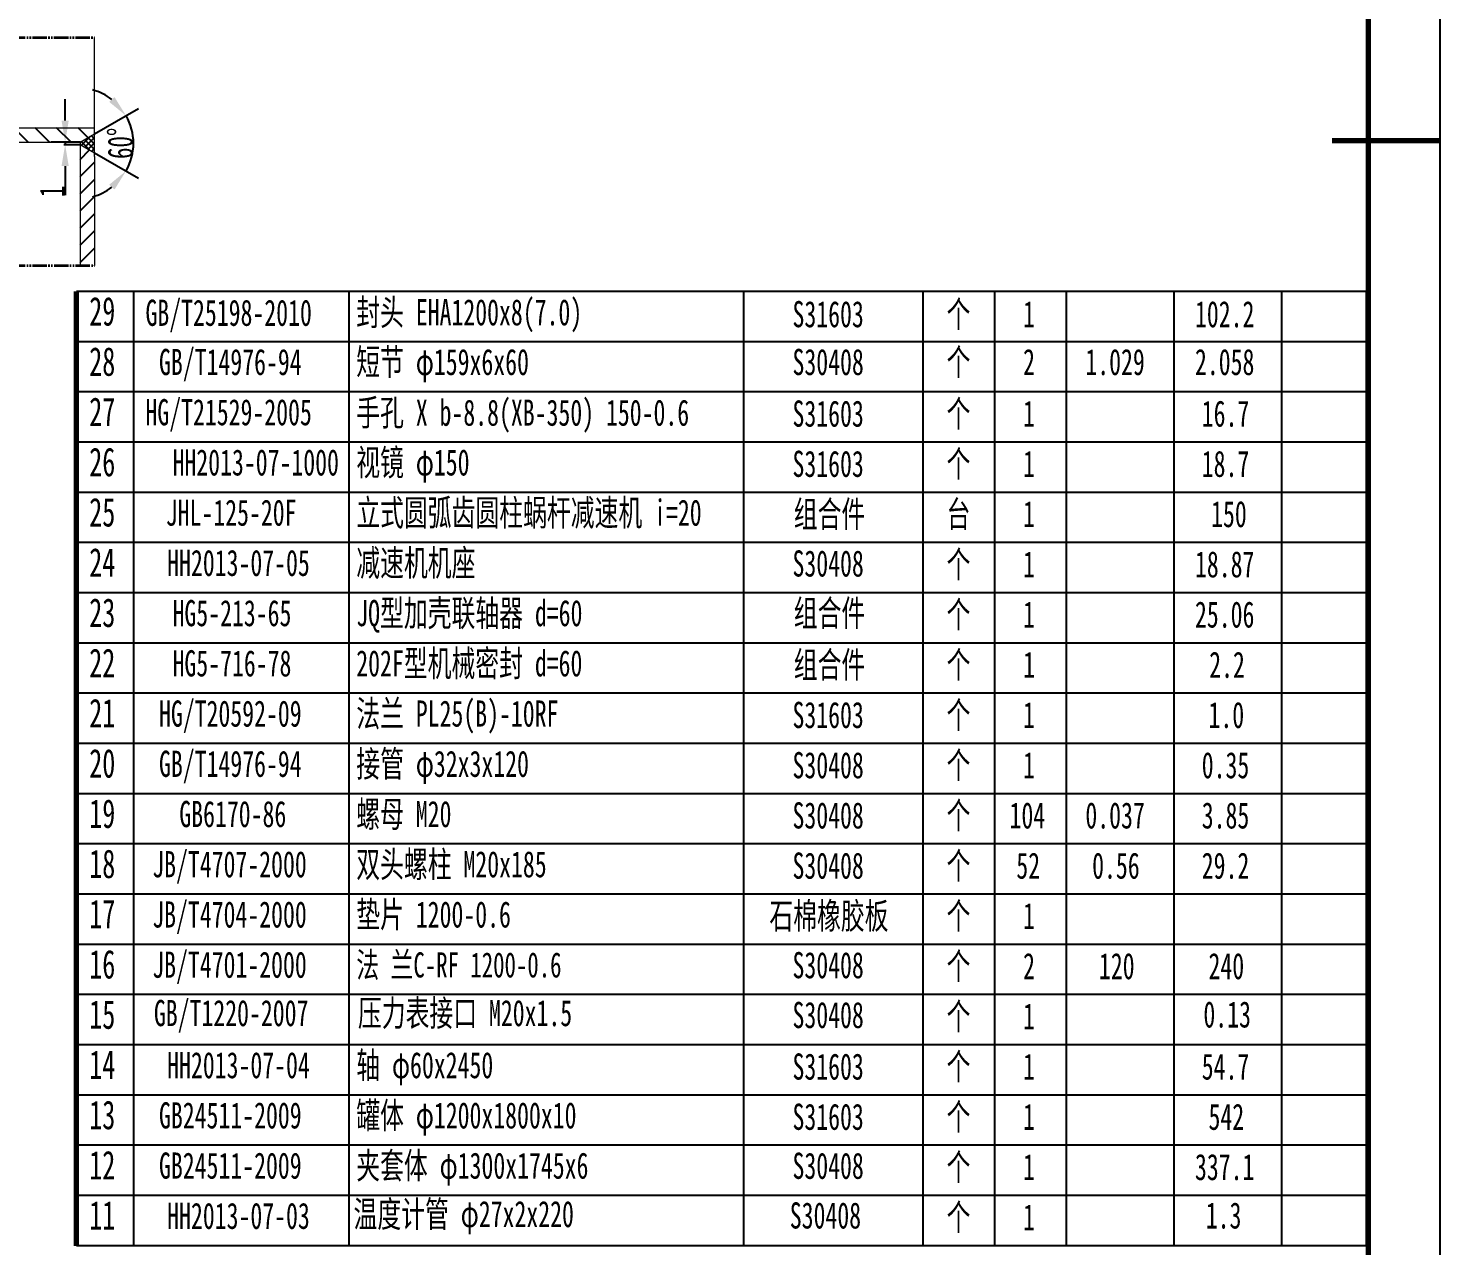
# Model space of a CAD drawing. Header units: millimetres. Extents: x 7751 to 14051, y -2013 to 6897.
# Drawn here: x 11101 to 14051, y 132 to 2678 of the extents above; entities that cross this region are included whole.
import ezdxf

# ---------------------------------------------------------------- set-up
doc = ezdxf.new("R2010")
doc.units = ezdxf.units.MM
doc.linetypes.add('EB_DASHDOTDOT', pattern=[45, 30, -3, 3, -3, 3, -3])
doc.layers.get('0').update_dxf_attribs({"lineweight": 0})
doc.layers.get('Defpoints').update_dxf_attribs({"lineweight": 0})
for name, color, linetype, lineweight in [('CAXAEB0', 7, 'Continuous', 70), ('CAXA尺寸线层', 3, 'Continuous', 25), ('CAXA细实线层', 7, 'Continuous', 25), ('H 短双点线', 3, 'EB_DASHDOTDOT', 35)]:
    doc.layers.add(name, color=color, linetype=linetype, lineweight=lineweight)
doc.styles.add('UserTxtStyle22', font='SimSun.ttf', dxfattribs={"width": 0.667})
doc.styles.add('标准', font='SimSun.ttf', dxfattribs={"width": 0.667})
doc.dimstyles.new('标准', dxfattribs={"dimscale": 15, "dimtxt": 3.5, "dimasz": 3, "dimexe": 2, "dimexo": 0, "dimgap": 0.065, "dimtad": 1, "dimdec": 1, "dimdsep": 46, "dimtxsty": '标准', "dimcen": 0, "dimdle": 4, "dimadec": 4, "dimazin": 2, "dimtfac": 1, "dimtdec": 3, "dimtmove": 0, "dimatfit": 3, "dimfxl": 0, "dimtolj": 1, "dimtzin": 0, "dimarcsym": 0})

# ---------------------------------------------------------------- blocks, each defined once
blk = doc.blocks.new('CAXBLOCK25', base_point=(3000, -4304.9))
at = {"layer": 'CAXAEB0', "color": 0, "linetype": 'Continuous', "lineweight": 25}
blk.add_line((3150, 4455.1), (3150, -4454.9), dxfattribs=at)
at = {"layer": 'CAXAEB0', "color": 0, "linetype": 'Continuous', "lineweight": 70}
for p, q in [((3000, 4305.1), (3000, -4304.9)), ((3150, 0.1), (2925, 0.1))]:
    blk.add_line(p, q, dxfattribs=at)
blk = doc.blocks.new('CAXBLOCK127', base_point=(300, -2399.9))
at = {"layer": 'CAXAEB0', "color": 0, "linetype": 'Continuous', "lineweight": 25}
for p, q in [((3000, -2294.9), (300, -2294.9)), ((420, -2399.9), (420, -2294.9)), ((870, -2399.9), (870, -2294.9)), ((1695, -2399.9), (1695, -2294.9)), ((2070, -2399.9), (2070, -2294.9)), ((2220, -2399.9), (2220, -2294.9)), ((2370, -2399.9), (2370, -2294.9)), ((2595, -2399.9), (2595, -2294.9)), ((2820, -2399.9), (2820, -2294.9)), ((3000, -2399.9), (300, -2399.9))]:
    blk.add_line(p, q, dxfattribs=at)
at = {"layer": 'CAXAEB0', "color": 0, "linetype": 'Continuous', "lineweight": 70}
for p, q in [((300, -2399.9), (300, -2294.9)), ((3000, -2399.9), (3000, -2294.9))]:
    blk.add_line(p, q, dxfattribs=at)
at = {"layer": 'CAXAEB0', "color": 0, "linetype": 'Continuous', "lineweight": 25, "insert": (327, -2306.3), "char_height": 60, "attachment_point": 1, "style": 'UserTxtStyle22'}
blk.add_mtext('\\fSimSun|b0|i0|p34;11', dxfattribs=at)
blk = doc.blocks.new('CAXBLOCK128', base_point=(300, -2294.9))
at = {"layer": 'CAXAEB0', "color": 0, "linetype": 'Continuous', "lineweight": 25}
for p, q in [((3000, -2189.9), (300, -2189.9)), ((420, -2294.9), (420, -2189.9)), ((870, -2294.9), (870, -2189.9)), ((1695, -2294.9), (1695, -2189.9)), ((2070, -2294.9), (2070, -2189.9)), ((2220, -2294.9), (2220, -2189.9)), ((2370, -2294.9), (2370, -2189.9)), ((2595, -2294.9), (2595, -2189.9)), ((2820, -2294.9), (2820, -2189.9)), ((3000, -2294.9), (300, -2294.9))]:
    blk.add_line(p, q, dxfattribs=at)
at = {"layer": 'CAXAEB0', "color": 0, "linetype": 'Continuous', "lineweight": 70}
for p, q in [((300, -2294.9), (300, -2189.9)), ((3000, -2294.9), (3000, -2189.9))]:
    blk.add_line(p, q, dxfattribs=at)
at = {"layer": 'CAXAEB0', "color": 0, "linetype": 'Continuous', "lineweight": 25, "insert": (327, -2201.3), "char_height": 60, "attachment_point": 1, "style": 'UserTxtStyle22'}
blk.add_mtext('\\fSimSun|b0|i0|p34;12', dxfattribs=at)
blk = doc.blocks.new('CAXBLOCK129', base_point=(300, -2189.9))
at = {"layer": 'CAXAEB0', "color": 0, "linetype": 'Continuous', "lineweight": 25}
for p, q in [((3000, -2084.9), (300, -2084.9)), ((420, -2189.9), (420, -2084.9)), ((870, -2189.9), (870, -2084.9)), ((1695, -2189.9), (1695, -2084.9)), ((2070, -2189.9), (2070, -2084.9)), ((2220, -2189.9), (2220, -2084.9)), ((2370, -2189.9), (2370, -2084.9)), ((2595, -2189.9), (2595, -2084.9)), ((2820, -2189.9), (2820, -2084.9)), ((3000, -2189.9), (300, -2189.9))]:
    blk.add_line(p, q, dxfattribs=at)
at = {"layer": 'CAXAEB0', "color": 0, "linetype": 'Continuous', "lineweight": 70}
for p, q in [((300, -2189.9), (300, -2084.9)), ((3000, -2189.9), (3000, -2084.9))]:
    blk.add_line(p, q, dxfattribs=at)
at = {"layer": 'CAXAEB0', "color": 0, "linetype": 'Continuous', "lineweight": 25, "insert": (327, -2096.3), "char_height": 60, "attachment_point": 1, "style": 'UserTxtStyle22'}
blk.add_mtext('\\fSimSun|b0|i0|p34;13', dxfattribs=at)
blk = doc.blocks.new('CAXBLOCK130', base_point=(300, -2084.9))
at = {"layer": 'CAXAEB0', "color": 0, "linetype": 'Continuous', "lineweight": 25}
for p, q in [((3000, -1979.9), (300, -1979.9)), ((420, -2084.9), (420, -1979.9)), ((870, -2084.9), (870, -1979.9)), ((1695, -2084.9), (1695, -1979.9)), ((2070, -2084.9), (2070, -1979.9)), ((2220, -2084.9), (2220, -1979.9)), ((2370, -2084.9), (2370, -1979.9)), ((2595, -2084.9), (2595, -1979.9)), ((2820, -2084.9), (2820, -1979.9)), ((3000, -2084.9), (300, -2084.9))]:
    blk.add_line(p, q, dxfattribs=at)
at = {"layer": 'CAXAEB0', "color": 0, "linetype": 'Continuous', "lineweight": 70}
for p, q in [((300, -2084.9), (300, -1979.9)), ((3000, -2084.9), (3000, -1979.9))]:
    blk.add_line(p, q, dxfattribs=at)
at = {"layer": 'CAXAEB0', "color": 0, "linetype": 'Continuous', "lineweight": 25, "insert": (327, -1991.3), "char_height": 60, "attachment_point": 1, "style": 'UserTxtStyle22'}
blk.add_mtext('\\fSimSun|b0|i0|p34;14', dxfattribs=at)
blk = doc.blocks.new('CAXBLOCK131', base_point=(300, -1979.9))
at = {"layer": 'CAXAEB0', "color": 0, "linetype": 'Continuous', "lineweight": 25}
for p, q in [((3000, -1874.9), (300, -1874.9)), ((420, -1979.9), (420, -1874.9)), ((870, -1979.9), (870, -1874.9)), ((1695, -1979.9), (1695, -1874.9)), ((2070, -1979.9), (2070, -1874.9)), ((2220, -1979.9), (2220, -1874.9)), ((2370, -1979.9), (2370, -1874.9)), ((2595, -1979.9), (2595, -1874.9)), ((2820, -1979.9), (2820, -1874.9)), ((3000, -1979.9), (300, -1979.9))]:
    blk.add_line(p, q, dxfattribs=at)
at = {"layer": 'CAXAEB0', "color": 0, "linetype": 'Continuous', "lineweight": 70}
for p, q in [((300, -1979.9), (300, -1874.9)), ((3000, -1979.9), (3000, -1874.9))]:
    blk.add_line(p, q, dxfattribs=at)
at = {"layer": 'CAXAEB0', "color": 0, "linetype": 'Continuous', "lineweight": 25, "insert": (327, -1886.3), "char_height": 60, "attachment_point": 1, "style": 'UserTxtStyle22'}
blk.add_mtext('\\fSimSun|b0|i0|p34;15', dxfattribs=at)
blk = doc.blocks.new('CAXBLOCK132', base_point=(300, -1874.9))
at = {"layer": 'CAXAEB0', "color": 0, "linetype": 'Continuous', "lineweight": 25}
for p, q in [((3000, -1769.9), (300, -1769.9)), ((420, -1874.9), (420, -1769.9)), ((870, -1874.9), (870, -1769.9)), ((1695, -1874.9), (1695, -1769.9)), ((2070, -1874.9), (2070, -1769.9)), ((2220, -1874.9), (2220, -1769.9)), ((2370, -1874.9), (2370, -1769.9)), ((2595, -1874.9), (2595, -1769.9)), ((2820, -1874.9), (2820, -1769.9)), ((3000, -1874.9), (300, -1874.9))]:
    blk.add_line(p, q, dxfattribs=at)
at = {"layer": 'CAXAEB0', "color": 0, "linetype": 'Continuous', "lineweight": 70}
for p, q in [((300, -1874.9), (300, -1769.9)), ((3000, -1874.9), (3000, -1769.9))]:
    blk.add_line(p, q, dxfattribs=at)
at = {"layer": 'CAXAEB0', "color": 0, "linetype": 'Continuous', "lineweight": 25, "insert": (327, -1781.3), "char_height": 60, "attachment_point": 1, "style": 'UserTxtStyle22'}
blk.add_mtext('\\fSimSun|b0|i0|p34;16', dxfattribs=at)
blk = doc.blocks.new('CAXBLOCK133', base_point=(300, -1769.9))
at = {"layer": 'CAXAEB0', "color": 0, "linetype": 'Continuous', "lineweight": 25}
for p, q in [((3000, -1664.9), (300, -1664.9)), ((420, -1769.9), (420, -1664.9)), ((870, -1769.9), (870, -1664.9)), ((1695, -1769.9), (1695, -1664.9)), ((2070, -1769.9), (2070, -1664.9)), ((2220, -1769.9), (2220, -1664.9)), ((2370, -1769.9), (2370, -1664.9)), ((2595, -1769.9), (2595, -1664.9)), ((2820, -1769.9), (2820, -1664.9)), ((3000, -1769.9), (300, -1769.9))]:
    blk.add_line(p, q, dxfattribs=at)
at = {"layer": 'CAXAEB0', "color": 0, "linetype": 'Continuous', "lineweight": 70}
for p, q in [((300, -1769.9), (300, -1664.9)), ((3000, -1769.9), (3000, -1664.9))]:
    blk.add_line(p, q, dxfattribs=at)
at = {"layer": 'CAXAEB0', "color": 0, "linetype": 'Continuous', "lineweight": 25, "insert": (327, -1676.3), "char_height": 60, "attachment_point": 1, "style": 'UserTxtStyle22'}
blk.add_mtext('\\fSimSun|b0|i0|p34;17', dxfattribs=at)
blk = doc.blocks.new('CAXBLOCK134', base_point=(300, -1664.9))
at = {"layer": 'CAXAEB0', "color": 0, "linetype": 'Continuous', "lineweight": 25}
for p, q in [((3000, -1559.9), (300, -1559.9)), ((420, -1664.9), (420, -1559.9)), ((870, -1664.9), (870, -1559.9)), ((1695, -1664.9), (1695, -1559.9)), ((2070, -1664.9), (2070, -1559.9)), ((2220, -1664.9), (2220, -1559.9)), ((2370, -1664.9), (2370, -1559.9)), ((2595, -1664.9), (2595, -1559.9)), ((2820, -1664.9), (2820, -1559.9)), ((3000, -1664.9), (300, -1664.9))]:
    blk.add_line(p, q, dxfattribs=at)
at = {"layer": 'CAXAEB0', "color": 0, "linetype": 'Continuous', "lineweight": 70}
for p, q in [((300, -1664.9), (300, -1559.9)), ((3000, -1664.9), (3000, -1559.9))]:
    blk.add_line(p, q, dxfattribs=at)
at = {"layer": 'CAXAEB0', "color": 0, "linetype": 'Continuous', "lineweight": 25, "insert": (327, -1571.3), "char_height": 60, "attachment_point": 1, "style": 'UserTxtStyle22'}
blk.add_mtext('\\fSimSun|b0|i0|p34;18', dxfattribs=at)
blk = doc.blocks.new('CAXBLOCK135', base_point=(300, -1559.9))
at = {"layer": 'CAXAEB0', "color": 0, "linetype": 'Continuous', "lineweight": 25}
for p, q in [((3000, -1454.9), (300, -1454.9)), ((420, -1559.9), (420, -1454.9)), ((870, -1559.9), (870, -1454.9)), ((1695, -1559.9), (1695, -1454.9)), ((2070, -1559.9), (2070, -1454.9)), ((2220, -1559.9), (2220, -1454.9)), ((2370, -1559.9), (2370, -1454.9)), ((2595, -1559.9), (2595, -1454.9)), ((2820, -1559.9), (2820, -1454.9)), ((3000, -1559.9), (300, -1559.9))]:
    blk.add_line(p, q, dxfattribs=at)
at = {"layer": 'CAXAEB0', "color": 0, "linetype": 'Continuous', "lineweight": 70}
for p, q in [((300, -1559.9), (300, -1454.9)), ((3000, -1559.9), (3000, -1454.9))]:
    blk.add_line(p, q, dxfattribs=at)
at = {"layer": 'CAXAEB0', "color": 0, "linetype": 'Continuous', "lineweight": 25, "insert": (327, -1466.3), "char_height": 60, "attachment_point": 1, "style": 'UserTxtStyle22'}
blk.add_mtext('\\fSimSun|b0|i0|p34;19', dxfattribs=at)
blk = doc.blocks.new('CAXBLOCK136', base_point=(300, -1454.9))
at = {"layer": 'CAXAEB0', "color": 0, "linetype": 'Continuous', "lineweight": 25}
for p, q in [((3000, -1349.9), (300, -1349.9)), ((420, -1454.9), (420, -1349.9)), ((870, -1454.9), (870, -1349.9)), ((1695, -1454.9), (1695, -1349.9)), ((2070, -1454.9), (2070, -1349.9)), ((2220, -1454.9), (2220, -1349.9)), ((2370, -1454.9), (2370, -1349.9)), ((2595, -1454.9), (2595, -1349.9)), ((2820, -1454.9), (2820, -1349.9)), ((3000, -1454.9), (300, -1454.9))]:
    blk.add_line(p, q, dxfattribs=at)
at = {"layer": 'CAXAEB0', "color": 0, "linetype": 'Continuous', "lineweight": 70}
for p, q in [((300, -1454.9), (300, -1349.9)), ((3000, -1454.9), (3000, -1349.9))]:
    blk.add_line(p, q, dxfattribs=at)
at = {"layer": 'CAXAEB0', "color": 0, "linetype": 'Continuous', "lineweight": 25, "insert": (327, -1361.3), "char_height": 60, "attachment_point": 1, "style": 'UserTxtStyle22'}
blk.add_mtext('\\fSimSun|b0|i0|p34;20', dxfattribs=at)
blk = doc.blocks.new('CAXBLOCK137', base_point=(300, -1349.9))
at = {"layer": 'CAXAEB0', "color": 0, "linetype": 'Continuous', "lineweight": 25}
for p, q in [((3000, -1244.9), (300, -1244.9)), ((420, -1349.9), (420, -1244.9)), ((870, -1349.9), (870, -1244.9)), ((1695, -1349.9), (1695, -1244.9)), ((2070, -1349.9), (2070, -1244.9)), ((2220, -1349.9), (2220, -1244.9)), ((2370, -1349.9), (2370, -1244.9)), ((2595, -1349.9), (2595, -1244.9)), ((2820, -1349.9), (2820, -1244.9)), ((3000, -1349.9), (300, -1349.9))]:
    blk.add_line(p, q, dxfattribs=at)
at = {"layer": 'CAXAEB0', "color": 0, "linetype": 'Continuous', "lineweight": 70}
for p, q in [((300, -1349.9), (300, -1244.9)), ((3000, -1349.9), (3000, -1244.9))]:
    blk.add_line(p, q, dxfattribs=at)
at = {"layer": 'CAXAEB0', "color": 0, "linetype": 'Continuous', "lineweight": 25, "insert": (327, -1256.3), "char_height": 60, "attachment_point": 1, "style": 'UserTxtStyle22'}
blk.add_mtext('\\fSimSun|b0|i0|p34;21', dxfattribs=at)
blk = doc.blocks.new('CAXBLOCK138', base_point=(300, -1244.9))
at = {"layer": 'CAXAEB0', "color": 0, "linetype": 'Continuous', "lineweight": 25}
for p, q in [((3000, -1139.9), (300, -1139.9)), ((420, -1244.9), (420, -1139.9)), ((870, -1244.9), (870, -1139.9)), ((1695, -1244.9), (1695, -1139.9)), ((2070, -1244.9), (2070, -1139.9)), ((2220, -1244.9), (2220, -1139.9)), ((2370, -1244.9), (2370, -1139.9)), ((2595, -1244.9), (2595, -1139.9)), ((2820, -1244.9), (2820, -1139.9)), ((3000, -1244.9), (300, -1244.9))]:
    blk.add_line(p, q, dxfattribs=at)
at = {"layer": 'CAXAEB0', "color": 0, "linetype": 'Continuous', "lineweight": 70}
for p, q in [((300, -1244.9), (300, -1139.9)), ((3000, -1244.9), (3000, -1139.9))]:
    blk.add_line(p, q, dxfattribs=at)
at = {"layer": 'CAXAEB0', "color": 0, "linetype": 'Continuous', "lineweight": 25, "insert": (327, -1151.3), "char_height": 60, "attachment_point": 1, "style": 'UserTxtStyle22'}
blk.add_mtext('\\fSimSun|b0|i0|p34;22', dxfattribs=at)
blk = doc.blocks.new('CAXBLOCK139', base_point=(300, -1139.9))
at = {"layer": 'CAXAEB0', "color": 0, "linetype": 'Continuous', "lineweight": 25}
for p, q in [((3000, -1034.9), (300, -1034.9)), ((420, -1139.9), (420, -1034.9)), ((870, -1139.9), (870, -1034.9)), ((1695, -1139.9), (1695, -1034.9)), ((2070, -1139.9), (2070, -1034.9)), ((2220, -1139.9), (2220, -1034.9)), ((2370, -1139.9), (2370, -1034.9)), ((2595, -1139.9), (2595, -1034.9)), ((2820, -1139.9), (2820, -1034.9)), ((3000, -1139.9), (300, -1139.9))]:
    blk.add_line(p, q, dxfattribs=at)
at = {"layer": 'CAXAEB0', "color": 0, "linetype": 'Continuous', "lineweight": 70}
for p, q in [((300, -1139.9), (300, -1034.9)), ((3000, -1139.9), (3000, -1034.9))]:
    blk.add_line(p, q, dxfattribs=at)
at = {"layer": 'CAXAEB0', "color": 0, "linetype": 'Continuous', "lineweight": 25, "insert": (327, -1046.3), "char_height": 60, "attachment_point": 1, "style": 'UserTxtStyle22'}
blk.add_mtext('\\fSimSun|b0|i0|p34;23', dxfattribs=at)
blk = doc.blocks.new('CAXBLOCK140', base_point=(300, -1034.9))
at = {"layer": 'CAXAEB0', "color": 0, "linetype": 'Continuous', "lineweight": 25}
for p, q in [((3000, -929.9), (300, -929.9)), ((420, -1034.9), (420, -929.9)), ((870, -1034.9), (870, -929.9)), ((1695, -1034.9), (1695, -929.9)), ((2070, -1034.9), (2070, -929.9)), ((2220, -1034.9), (2220, -929.9)), ((2370, -1034.9), (2370, -929.9)), ((2595, -1034.9), (2595, -929.9)), ((2820, -1034.9), (2820, -929.9)), ((3000, -1034.9), (300, -1034.9))]:
    blk.add_line(p, q, dxfattribs=at)
at = {"layer": 'CAXAEB0', "color": 0, "linetype": 'Continuous', "lineweight": 70}
for p, q in [((300, -1034.9), (300, -929.9)), ((3000, -1034.9), (3000, -929.9))]:
    blk.add_line(p, q, dxfattribs=at)
at = {"layer": 'CAXAEB0', "color": 0, "linetype": 'Continuous', "lineweight": 25, "insert": (327, -941.3), "char_height": 60, "attachment_point": 1, "style": 'UserTxtStyle22'}
blk.add_mtext('\\fSimSun|b0|i0|p34;24', dxfattribs=at)
blk = doc.blocks.new('CAXBLOCK141', base_point=(300, -929.9))
at = {"layer": 'CAXAEB0', "color": 0, "linetype": 'Continuous', "lineweight": 25}
for p, q in [((3000, -824.9), (300, -824.9)), ((420, -929.9), (420, -824.9)), ((870, -929.9), (870, -824.9)), ((1695, -929.9), (1695, -824.9)), ((2070, -929.9), (2070, -824.9)), ((2220, -929.9), (2220, -824.9)), ((2370, -929.9), (2370, -824.9)), ((2595, -929.9), (2595, -824.9)), ((2820, -929.9), (2820, -824.9)), ((3000, -929.9), (300, -929.9))]:
    blk.add_line(p, q, dxfattribs=at)
at = {"layer": 'CAXAEB0', "color": 0, "linetype": 'Continuous', "lineweight": 70}
for p, q in [((300, -929.9), (300, -824.9)), ((3000, -929.9), (3000, -824.9))]:
    blk.add_line(p, q, dxfattribs=at)
at = {"layer": 'CAXAEB0', "color": 0, "linetype": 'Continuous', "lineweight": 25, "insert": (327, -836.3), "char_height": 60, "attachment_point": 1, "style": 'UserTxtStyle22'}
blk.add_mtext('\\fSimSun|b0|i0|p34;25', dxfattribs=at)
blk = doc.blocks.new('CAXBLOCK142', base_point=(300, -824.9))
at = {"layer": 'CAXAEB0', "color": 0, "linetype": 'Continuous', "lineweight": 25}
for p, q in [((3000, -719.9), (300, -719.9)), ((420, -824.9), (420, -719.9)), ((870, -824.9), (870, -719.9)), ((1695, -824.9), (1695, -719.9)), ((2070, -824.9), (2070, -719.9)), ((2220, -824.9), (2220, -719.9)), ((2370, -824.9), (2370, -719.9)), ((2595, -824.9), (2595, -719.9)), ((2820, -824.9), (2820, -719.9)), ((3000, -824.9), (300, -824.9))]:
    blk.add_line(p, q, dxfattribs=at)
at = {"layer": 'CAXAEB0', "color": 0, "linetype": 'Continuous', "lineweight": 70}
for p, q in [((300, -824.9), (300, -719.9)), ((3000, -824.9), (3000, -719.9))]:
    blk.add_line(p, q, dxfattribs=at)
at = {"layer": 'CAXAEB0', "color": 0, "linetype": 'Continuous', "lineweight": 25, "insert": (327, -731.3), "char_height": 60, "attachment_point": 1, "style": 'UserTxtStyle22'}
blk.add_mtext('\\fSimSun|b0|i0|p34;26', dxfattribs=at)
blk = doc.blocks.new('CAXBLOCK143', base_point=(300, -719.9))
at = {"layer": 'CAXAEB0', "color": 0, "linetype": 'Continuous', "lineweight": 25}
for p, q in [((3000, -614.9), (300, -614.9)), ((420, -719.9), (420, -614.9)), ((870, -719.9), (870, -614.9)), ((1695, -719.9), (1695, -614.9)), ((2070, -719.9), (2070, -614.9)), ((2220, -719.9), (2220, -614.9)), ((2370, -719.9), (2370, -614.9)), ((2595, -719.9), (2595, -614.9)), ((2820, -719.9), (2820, -614.9)), ((3000, -719.9), (300, -719.9))]:
    blk.add_line(p, q, dxfattribs=at)
at = {"layer": 'CAXAEB0', "color": 0, "linetype": 'Continuous', "lineweight": 70}
for p, q in [((300, -719.9), (300, -614.9)), ((3000, -719.9), (3000, -614.9))]:
    blk.add_line(p, q, dxfattribs=at)
at = {"layer": 'CAXAEB0', "color": 0, "linetype": 'Continuous', "lineweight": 25, "insert": (327, -626.3), "char_height": 60, "attachment_point": 1, "style": 'UserTxtStyle22'}
blk.add_mtext('\\fSimSun|b0|i0|p34;27', dxfattribs=at)
blk = doc.blocks.new('CAXBLOCK144', base_point=(300, -614.9))
at = {"layer": 'CAXAEB0', "color": 0, "linetype": 'Continuous', "lineweight": 25}
for p, q in [((3000, -509.9), (300, -509.9)), ((420, -614.9), (420, -509.9)), ((870, -614.9), (870, -509.9)), ((1695, -614.9), (1695, -509.9)), ((2070, -614.9), (2070, -509.9)), ((2220, -614.9), (2220, -509.9)), ((2370, -614.9), (2370, -509.9)), ((2595, -614.9), (2595, -509.9)), ((2820, -614.9), (2820, -509.9)), ((3000, -614.9), (300, -614.9))]:
    blk.add_line(p, q, dxfattribs=at)
at = {"layer": 'CAXAEB0', "color": 0, "linetype": 'Continuous', "lineweight": 70}
for p, q in [((300, -614.9), (300, -509.9)), ((3000, -614.9), (3000, -509.9))]:
    blk.add_line(p, q, dxfattribs=at)
at = {"layer": 'CAXAEB0', "color": 0, "linetype": 'Continuous', "lineweight": 25, "insert": (327, -521.3), "char_height": 60, "attachment_point": 1, "style": 'UserTxtStyle22'}
blk.add_mtext('\\fSimSun|b0|i0|p34;28', dxfattribs=at)
blk = doc.blocks.new('CAXBLOCK165', base_point=(-10264.8, 604.3))
at = {"layer": 'CAXAEB0', "color": 0, "linetype": 'Continuous', "lineweight": 25}
for p, q in [((2450.5, 192), (2424, 218.4)), ((2495.4, 192), (2465.4, 222)), ((2540.3, 192), (2510.3, 222)), ((2585.2, 192), (2555.2, 222)), ((2630.1, 192), (2600.1, 222)), ((2665.6, 201.3), (2645, 222)), ((2405.6, 192), (2399.4, 198.2))]:
    blk.add_line(p, q, dxfattribs=at)
blk = doc.blocks.new('CAXBLOCK166', base_point=(-10264.8, 604.3))
at = {"layer": 'CAXAEB0', "color": 0, "linetype": 'Continuous', "lineweight": 25}
for p, q in [((2399.4, 247.2), (2401.8, 249.6)), ((2399.4, 235.9), (2407.4, 244)), ((2424, 218.4), (2399.4, 243.1)), ((2399.4, 224.7), (2413, 238.3)), ((2399.4, 213.5), (2418.6, 232.7)), ((2417.3, 213.9), (2399.4, 231.8)), ((2399.4, 202.3), (2424.2, 227.1)), ((2410.6, 209.4), (2399.4, 220.6)), ((2403.8, 204.9), (2399.4, 209.4)), ((2668.7, 175.8), (2651.4, 193.1)), ((2652, 185.5), (2670.9, 204.4)), ((2679.4, 176.3), (2658.5, 197.2)), ((2659.1, 181.4), (2679.4, 201.6)), ((2679.4, 187.6), (2665.6, 201.3)), ((2666.2, 177.2), (2679.4, 190.4)), ((2679.4, 198.8), (2672.7, 205.4)), ((2673.3, 173.1), (2679.4, 179.2))]:
    blk.add_line(p, q, dxfattribs=at)
blk = doc.blocks.new('CAXBLOCK167', base_point=(-10264.8, 604.3))
at = {"layer": 'CAXAEB0', "color": 0, "linetype": 'Continuous', "lineweight": 25}
for p, q in [((2649.4, 155.9), (2669.1, 175.6)), ((2649.4, 120), (2679.4, 150)), ((2649.4, 84.1), (2679.4, 114.1)), ((2649.4, 48.2), (2679.4, 78.2)), ((2649.4, 12.2), (2679.4, 42.2)), ((2649.4, -23.7), (2679.4, 6.3)), ((2649.4, -59.6), (2679.4, -29.6)), ((2679, -65.9), (2679.4, -65.5))]:
    blk.add_line(p, q, dxfattribs=at)
blk = doc.blocks.new('*D176')
at = {"layer": 'CAXA尺寸线层', "color": 0, "linetype": 'Continuous', "lineweight": -2}
for p, q in [((11177.9, 2484.7), (11177.9, 2529.7)), ((11209.5, 2439.7), (11147.9, 2439.7)), ((11175.2, 2434.7), (11207.9, 2434.7)), ((11177.9, 2439.7), (11177.9, 2434.7)), ((11177.9, 2389.7), (11177.9, 2328.5))]:
    blk.add_line(p, q, dxfattribs=at)
at = {"layer": 'CAXA尺寸线层', "color": 0, "linetype": 'Continuous'}
for points in [[(11170.4, 2484.7), (11185.4, 2484.7), (11177.9, 2439.7)], [(11170.4, 2389.7), (11185.4, 2389.7), (11177.9, 2434.7)]]:
    blk.add_solid(points, dxfattribs=at)
at = {"layer": 'Defpoints', "color": 0, "linetype": 'Continuous'}
for p in [(11175.2, 2434.7), (11177.9, 2434.7), (11209.5, 2439.7)]:
    blk.add_point(p, dxfattribs=at)
at = {"layer": 'CAXA尺寸线层', "color": 0, "linetype": 'Continuous', "lineweight": 18, "insert": (11150.7, 2336.6), "char_height": 52.5, "attachment_point": 5, "rotation": 90, "style": '标准'}
blk.add_mtext('\\A1;\\fSimSun;1', dxfattribs=at)
blk = doc.blocks.new('*D177')
at = {"layer": 'CAXA尺寸线层', "color": 0, "linetype": 'Continuous', "lineweight": -2}
for p, q in [((11239.5, 2457), (11331.2, 2509.9)), ((11239.5, 2417.3), (11331.2, 2364.4))]:
    blk.add_line(p, q, dxfattribs=at)
for start, end in [(52.4544, 74.9087), (330, 30), (285.0913, 307.5456)]:
    blk.add_arc((11205.1, 2437.2), 115.6, start, end, dxfattribs=at)
at = {"layer": 'CAXA尺寸线层', "color": 0, "linetype": 'Continuous'}
for points in [[(11281.2, 2533.7), (11269.9, 2523.8), (11305.2, 2494.9)], [(11269.9, 2350.5), (11281.2, 2340.6), (11305.2, 2379.4)]]:
    blk.add_solid(points, dxfattribs=at)
at = {"layer": 'Defpoints', "color": 0, "linetype": 'Continuous'}
for p in [(11239.5, 2457), (11209.5, 2439.7), (11209.5, 2434.7), (11239.5, 2417.3), (11318.9, 2417.1)]:
    blk.add_point(p, dxfattribs=at)
at = {"layer": 'CAXA尺寸线层', "color": 0, "linetype": 'Continuous', "lineweight": 18, "insert": (11293.5, 2437.2), "char_height": 52.5, "attachment_point": 5, "rotation": 90, "style": '标准'}
blk.add_mtext('\\A1;\\fSimSun;60{%%D}', dxfattribs=at)

msp = doc.modelspace()

# ---------------------------------------------------------------- linework, layer by layer
at = {"linetype": 'Continuous', "lineweight": 0}
for p, q in [((11239.46, 2409.66), (11239.46, 2658.18)), ((10989.46, 2469.66), (11239.46, 2469.66)), ((11209.46, 2439.66), (11239.46, 2456.98)), ((10959.46, 2439.66), (11209.46, 2439.66)), ((11175.23, 2434.66), (11209.46, 2434.66)), ((11209.46, 2439.66), (11209.46, 2181.78)), ((11209.46, 2434.66), (11239.46, 2417.34)), ((11239.46, 2409.66), (11239.46, 2181.78))]:
    msp.add_line(p, q, dxfattribs=at)
at = {"layer": 'CAXAEB0', "linetype": 'Continuous', "lineweight": 70}
for p, q in [((11201.29, 2022.47), (11201.29, 2127.47)), ((13901.29, 2022.47), (13901.29, 2127.47))]:
    msp.add_line(p, q, dxfattribs=at)
at = {"layer": 'CAXA细实线层', "linetype": 'Continuous', "lineweight": 25}
for p, q in [((13901.29, 2127.47), (11201.29, 2127.47)), ((11321.29, 2022.47), (11321.29, 2127.47)), ((11771.29, 2022.47), (11771.29, 2127.47)), ((12596.29, 2022.47), (12596.29, 2127.47)), ((12971.29, 2022.47), (12971.29, 2127.47)), ((13121.29, 2022.47), (13121.29, 2127.47)), ((13271.29, 2022.47), (13271.29, 2127.47)), ((13496.29, 2022.47), (13496.29, 2127.47)), ((13721.29, 2022.47), (13721.29, 2127.47)), ((13901.29, 2022.47), (11201.29, 2022.47))]:
    msp.add_line(p, q, dxfattribs=at)
at = {"layer": 'H 短双点线', "linetype": 'EB_DASHDOTDOT', "lineweight": 35}
for p, q in [((10704.58, 2658.18), (11239.36, 2658.18)), ((10704.68, 2181.78), (11239.46, 2181.78))]:
    msp.add_line(p, q, dxfattribs=at)

# ---------------------------------------------------------------- block references
at = {"linetype": 'Continuous', "lineweight": 0}
for name in ['CAXBLOCK166', 'CAXBLOCK165', 'CAXBLOCK167']:
    msp.add_blockref(name, (-1704.75, 2852.03), dxfattribs=at)
at = {"layer": 'CAXAEB0', "linetype": 'Continuous', "lineweight": 70}
msp.add_blockref('CAXBLOCK25', (13901.29, -1862.53), dxfattribs=at)
at = {"layer": 'CAXAEB0', "linetype": 'Continuous', "lineweight": 18}
for name, p in [('CAXBLOCK144', (11201.29, 1917.47)), ('CAXBLOCK143', (11201.29, 1812.47)), ('CAXBLOCK142', (11201.29, 1707.47)), ('CAXBLOCK141', (11201.29, 1602.47)), ('CAXBLOCK140', (11201.29, 1497.47)), ('CAXBLOCK139', (11201.29, 1392.47)), ('CAXBLOCK138', (11201.29, 1287.47)), ('CAXBLOCK137', (11201.29, 1182.47)), ('CAXBLOCK136', (11201.29, 1077.47)), ('CAXBLOCK135', (11201.29, 972.47)), ('CAXBLOCK134', (11201.29, 867.47)), ('CAXBLOCK133', (11201.29, 762.47)), ('CAXBLOCK132', (11201.29, 657.47)), ('CAXBLOCK131', (11201.29, 552.47)), ('CAXBLOCK130', (11201.29, 447.47)), ('CAXBLOCK129', (11201.29, 342.47)), ('CAXBLOCK128', (11201.29, 237.47)), ('CAXBLOCK127', (11201.29, 132.47))]:
    msp.add_blockref(name, p, dxfattribs=at)

# ---------------------------------------------------------------- texts
at = {"layer": 'CAXA尺寸线层', "linetype": 'Continuous', "lineweight": 25, "attachment_point": 1}
for s, insert, char_height, style in [('\\fSimSun|b0|i0|p34;29', (11228.32, 2116.07), 60, 'UserTxtStyle22'), ('\\fSimSun|b0|i0|p34;GB/T25198-2010', (11345.83, 2110.34), 54.75, '标准'), ('{\\fSimSun|b0|i0|c134|p34;封头 EHA1200x8(7.0)}', (11786.45, 2111.37), 54.75, '标准'), ('\\fSimSun|b0|i0|p34;S31603', (12698.32, 2107.42), 54.75, '标准'), ('\\fSimSun|b0|i0|p34;个', (13020.38, 2107.42), 54.75, '标准'), ('\\fSimSun|b0|i0|p34;1', (13180.29, 2107.42), 54.75, '标准'), ('\\fSimSun|b0|i0|p34;102.2', (13539.6, 2107.42), 54.75, '标准'), ('\\fSimSun|b0|i0|p34;GB/T14976-94', (11374.13, 2007.43), 54.75, '标准'), ('\\fSimSun|b0|i0|p34;短节 φ159x6x60', (11786.45, 2007.43), 54.75, '标准'), ('\\fSimSun|b0|i0|p34;S30408', (12698.32, 2007.43), 54.75, '标准'), ('\\fSimSun|b0|i0|p34;个', (13020.38, 2007.43), 54.75, '标准'), ('\\fSimSun|b0|i0|p34;2', (13180.29, 2007.43), 54.75, '标准'), ('\\fSimSun|b0|i0|p34;1.029', (13310.52, 2007.43), 54.75, '标准'), ('\\fSimSun|b0|i0|p34;2.058', (13539.6, 2007.43), 54.75, '标准'), ('\\fSimSun|b0|i0|p34;HG/T21529-2005', (11345.83, 1902.45), 54.75, '标准'), ('\\fSimSun|b0|i0|p34;手孔 X b-8.8(XB-350) 150-0.6', (11786.45, 1901.5), 54.75, '标准'), ('\\fSimSun|b0|i0|p34;S31603', (12698.32, 1899.54), 54.75, '标准'), ('\\fSimSun|b0|i0|p34;个', (13020.38, 1899.54), 54.75, '标准'), ('\\fSimSun|b0|i0|p34;1', (13180.29, 1899.54), 54.75, '标准'), ('\\fSimSun|b0|i0|p34;16.7', (13553.75, 1899.54), 54.75, '标准'), ('\\fSimSun|b0|i0|p34;视镜 φ150', (11786.45, 1797.46), 54.75, '标准'), ('\\fSimSun|b0|i0|p34;个', (13020.38, 1794.54), 54.75, '标准'), ('\\fSimSun|b0|i0|c0|p34;HH2013-07-1000', (11402.43, 1797.46), 54.75, '标准'), ('\\fSimSun|b0|i0|p34;S31603', (12698.32, 1794.54), 54.75, '标准'), ('\\fSimSun|b0|i0|p34;1', (13180.29, 1794.54), 54.75, '标准'), ('\\fSimSun|b0|i0|p34;18.7', (13553.75, 1794.54), 54.75, '标准'), ('\\fSimSun|b0|i0|p34;JHL-125-20F', (11388.28, 1692.46), 54.75, '标准'), ('\\fSimSun|b0|i0|p34;立式圆弧齿圆柱蜗杆减速机 i=20', (11786.45, 1692.46), 54.75, '标准'), ('\\fSimSun|b0|i0|p34;组合件', (12701, 1689.41), 54.75, '标准'), ('\\fSimSun|b0|i0|p34;台', (13020.38, 1689.54), 54.75, '标准'), ('\\fSimSun|b0|i0|p34;1', (13180.29, 1689.54), 54.75, '标准'), ('\\fSimSun|b0|i0|p34;150', (13573.3, 1689.54), 54.75, '标准'), ('\\fSimSun|b0|i0|p34;减速机机座', (11786.45, 1587.46), 54.75, '标准'), ('\\fSimSun|b0|i0|p34;S30408', (12698.32, 1586.23), 54.75, '标准'), ('\\fSimSun|b0|i0|p34;个', (13020.38, 1584.54), 54.75, '标准'), ('\\fSimSun|b0|i0|p34;1', (13180.29, 1584.54), 54.75, '标准'), ('\\fSimSun|b0|i0|p34;18.87', (13539.6, 1584.54), 54.75, '标准'), ('\\fSimSun|b0|i0|p34;HG5-213-65', (11402.43, 1482.46), 54.75, '标准'), ('\\fSimSun|b0|i0|p34;JQ型加壳联轴器 d=60', (11786.45, 1482.46), 54.75, '标准'), ('\\fSimSun|b0|i0|p34;组合件', (12701, 1482.59), 54.75, '标准'), ('\\fSimSun|b0|i0|p34;个', (13020.38, 1479.54), 54.75, '标准'), ('\\fSimSun|b0|i0|p34;1', (13180.29, 1479.54), 54.75, '标准'), ('\\fSimSun|b0|i0|p34;25.06', (13539.6, 1479.54), 54.75, '标准'), ('\\fSimSun|b0|i0|p34;HG5-716-78', (11402.43, 1377.46), 54.75, '标准'), ('\\fSimSun|b0|i0|p34;202F型机械密封 d=60', (11786.45, 1377.46), 54.75, '标准'), ('\\fSimSun|b0|i0|p34;组合件', (12701, 1374.54), 54.75, '标准'), ('\\fSimSun|b0|i0|p34;个', (13020.38, 1374.54), 54.75, '标准'), ('\\fSimSun|b0|i0|p34;1', (13180.53, 1374.54), 54.75, '标准'), ('\\fSimSun|b0|i0|p34;2.2', (13569.34, 1374.54), 54.75, '标准'), ('\\fSimSun|b0|i0|p34;HG/T20592-09', (11374.13, 1272.46), 54.75, '标准'), ('\\fSimSun|b0|i0|p34;法兰 PL25(B)-10RF', (11786.45, 1272.46), 54.75, '标准'), ('\\fSimSun|b0|i0|p34;S31603', (12698.32, 1269.54), 54.75, '标准'), ('\\fSimSun|b0|i0|p34;个', (13020.38, 1269.54), 54.75, '标准'), ('\\fSimSun|b0|i0|p34;1.0', (13567.9, 1269.54), 54.75, '标准'), ('\\fSimSun|b0|i0|p34;1', (13180.29, 1269.54), 54.75, '标准'), ('\\fSimSun|b0|i0|p34;GB/T14976-94', (11374.13, 1167.46), 54.75, '标准'), ('\\fSimSun|b0|i0|p34;接管 φ32x3x120', (11786.45, 1167.46), 54.75, '标准'), ('\\fSimSun|b0|i0|p34;S30408', (12698.32, 1164.54), 54.75, '标准'), ('\\fSimSun|b0|i0|p34;个', (13020.38, 1164.54), 54.75, '标准'), ('\\fSimSun|b0|i0|p34;1', (13180.29, 1164.54), 54.75, '标准'), ('\\fSimSun|b0|i0|p34;0.35', (13553.75, 1164.54), 54.75, '标准'), ('\\fSimSun|b0|i0|p34;GB6170-86', (11416.58, 1062.46), 54.75, '标准'), ('\\fSimSun|b0|i0|p34;螺母 M20', (11786.45, 1062.46), 54.75, '标准'), ('\\fSimSun|b0|i0|p34;个', (13020.38, 1059.54), 54.75, '标准'), ('\\fSimSun|b0|i0|p34;S30408', (12698.32, 1059.54), 54.75, '标准'), ('\\fSimSun|b0|i0|p34;104', (13151.99, 1059.54), 54.75, '标准'), ('\\fSimSun|b0|i0|p34;0.037', (13310.52, 1059.54), 54.75, '标准'), ('\\fSimSun|b0|i0|p34;3.85', (13553.75, 1059.54), 54.75, '标准'), ('\\fSimSun|b0|i0|p34;JB/T4707-2000', (11359.98, 957.46), 54.75, '标准'), ('\\fSimSun|b0|i0|p34;双头螺柱 M20x185', (11786.45, 957.46), 54.75, '标准'), ('\\fSimSun|b0|i0|p34;S30408', (12698.32, 954.54), 54.75, '标准'), ('\\fSimSun|b0|i0|p34;个', (13020.38, 954.54), 54.75, '标准'), ('\\fSimSun|b0|i0|p34;52', (13166.14, 954.54), 54.75, '标准'), ('\\fSimSun|b0|i0|p34;0.56', (13324.67, 954.54), 54.75, '标准'), ('\\fSimSun|b0|i0|p34;29.2', (13553.75, 954.54), 54.75, '标准'), ('\\fSimSun|b0|i0|p34;JB/T4704-2000', (11359.98, 852.46), 54.75, '标准'), ('\\fSimSun|b0|i0|p34;垫片 1200-0.6', (11786.45, 852.46), 54.75, '标准'), ('\\fSimSun|b0|i0|p34;石棉橡胶板', (12649.93, 849.54), 54.75, '标准'), ('\\fSimSun|b0|i0|p34;个', (13020.38, 849.54), 54.75, '标准'), ('\\fSimSun|b0|i0|p34;1', (13180.29, 849.54), 54.75, '标准'), ('\\fSimSun|b0|i0|p34;JB/T4701-2000', (11359.98, 747.46), 54.75, '标准'), ('{\\fSimSun|b0|i0|c134|p34;法 兰C-RF 1200-0.6}', (11786.45, 745.92), 52.5, '标准'), ('\\fSimSun|b0|i0|p34;S30408', (12698.32, 746.51), 54.75, '标准'), ('\\fSimSun|b0|i0|p34;个', (13020.38, 744.54), 54.75, '标准'), ('\\fSimSun|b0|i0|p34;2', (13180.29, 744.54), 54.75, '标准'), ('\\fSimSun|b0|i0|p34;120', (13338.82, 744.54), 54.75, '标准'), ('\\fSimSun|b0|i0|p34;240', (13567.9, 744.54), 54.75, '标准'), ('\\fSimSun|b0|i0|p34;S30408', (12698.32, 642.3), 54.75, '标准'), ('\\fSimSun|b0|i0|p34;个', (13020.38, 639.54), 54.75, '标准'), ('\\fSimSun|b0|i0|p34;1', (13180.29, 639.54), 54.75, '标准'), ('\\fSimSun|b0|i0|p34;轴 φ60x2450', (11786.45, 537.46), 54.75, '标准'), ('\\fSimSun|b0|i0|p34;S31603', (12698.32, 534.54), 54.75, '标准'), ('\\fSimSun|b0|i0|p34;个', (13020.38, 534.54), 54.75, '标准'), ('\\fSimSun|b0|i0|p34;1', (13180.29, 534.54), 54.75, '标准'), ('\\fSimSun|b0|i0|p34;54.7', (13553.75, 534.54), 54.75, '标准'), ('\\fSimSun|b0|i0|p34;GB24511-2009', (11374.13, 432.46), 54.75, '标准'), ('\\fSimSun|b0|i0|p34;罐体 φ1200x1800x10', (11786.45, 432.46), 54.75, '标准'), ('\\fSimSun|b0|i0|p34;S31603', (12698.32, 429.54), 54.75, '标准'), ('\\fSimSun|b0|i0|p34;个', (13020.38, 429.54), 54.75, '标准'), ('\\fSimSun|b0|i0|p34;1', (13180.29, 429.54), 54.75, '标准'), ('\\fSimSun|b0|i0|p34;542', (13567.9, 429.54), 54.75, '标准'), ('\\fSimSun|b0|i0|p34;GB24511-2009', (11374.13, 327.46), 54.75, '标准'), ('\\fSimSun|b0|i0|p34;夹套体 φ1300x1745x6', (11786.45, 327.46), 54.75, '标准'), ('\\fSimSun|b0|i0|p34;S30408', (12698.32, 327.07), 54.75, '标准'), ('\\fSimSun|b0|i0|p34;个', (13020.38, 324.54), 54.75, '标准'), ('\\fSimSun|b0|i0|p34;1', (13180.29, 324.54), 54.75, '标准'), ('\\fSimSun|b0|i0|p34;337.1', (13539.6, 324.54), 54.75, '标准'), ('HH2013-07-03', (11391.22, 222.46), 54.75, '标准'), ('\\fSimSun|b0|i0|p34;个', (13020.38, 219.54), 54.75, '标准'), ('\\fSimSun|b0|i0|p34;1', (13180.29, 219.54), 54.75, '标准')]:
    msp.add_mtext(s, dxfattribs=dict(at, insert=insert, char_height=char_height, style=style))
at = {"layer": 'CAXA尺寸线层', "color": 1, "linetype": 'Continuous', "lineweight": 25, "char_height": 54.75, "attachment_point": 1, "style": '标准'}
for s, insert in [('\\fSimSun|b0|i0|c0|p34;HH2013-07-05', (11391.22, 1587.46)), ('\\fSimSun|b0|i0|p34;GB/T1220-2007', (11363.46, 646.38)), ('\\fSimSun|b0|i0|p34;压力表接口 M20x1.5', (11789.93, 646.38)), ('\\fSimSun|b0|i0|p34;0.13', (13557.22, 643.46)), ('\\fSimSun|b0|i0|c0|p34;HH2013-07-04', (11391.22, 537.46)), ('\\fSimSun|b0|i0|p34;温度计管 φ27x2x220', (11780.74, 226.16)), ('\\fSimSun|b0|i0|p34;S30408', (12692.61, 223.24)), ('\\fSimSun|b0|i0|p34;1.3', (13562.19, 223.24))]:
    msp.add_mtext(s, dxfattribs=dict(at, insert=insert))

# ---------------------------------------------------------------- dimensions: what is measured, and where the dimension line sits
at = {"layer": 'CAXA尺寸线层', "linetype": 'Continuous', "lineweight": 18}
dim = msp.add_angular_dim_2l(base=(11318.94, 2417.09), line1=((11209.46, 2439.66), (11239.46, 2456.98)), line2=((11209.46, 2434.66), (11239.46, 2417.34)), text='\\fSimSun;60{%%D}', dimstyle='标准', override={"dimadec": 1}, dxfattribs=at)
dim.commit()
dim.dimension.update_dxf_attribs({"geometry": '*D177', "text_midpoint": (11293.47, 2437.16)})
dim = msp.add_linear_dim(base=(11177.94, 2434.66), p1=(11209.46, 2439.66), p2=(11175.23, 2434.66), angle=90, text='\\fSimSun;1', dimstyle='标准', dxfattribs=at)
dim.commit()
dim.dimension.update_dxf_attribs({"geometry": '*D176', "text_midpoint": (11150.72, 2336.58)})

doc.saveas('drawing.dxf')
